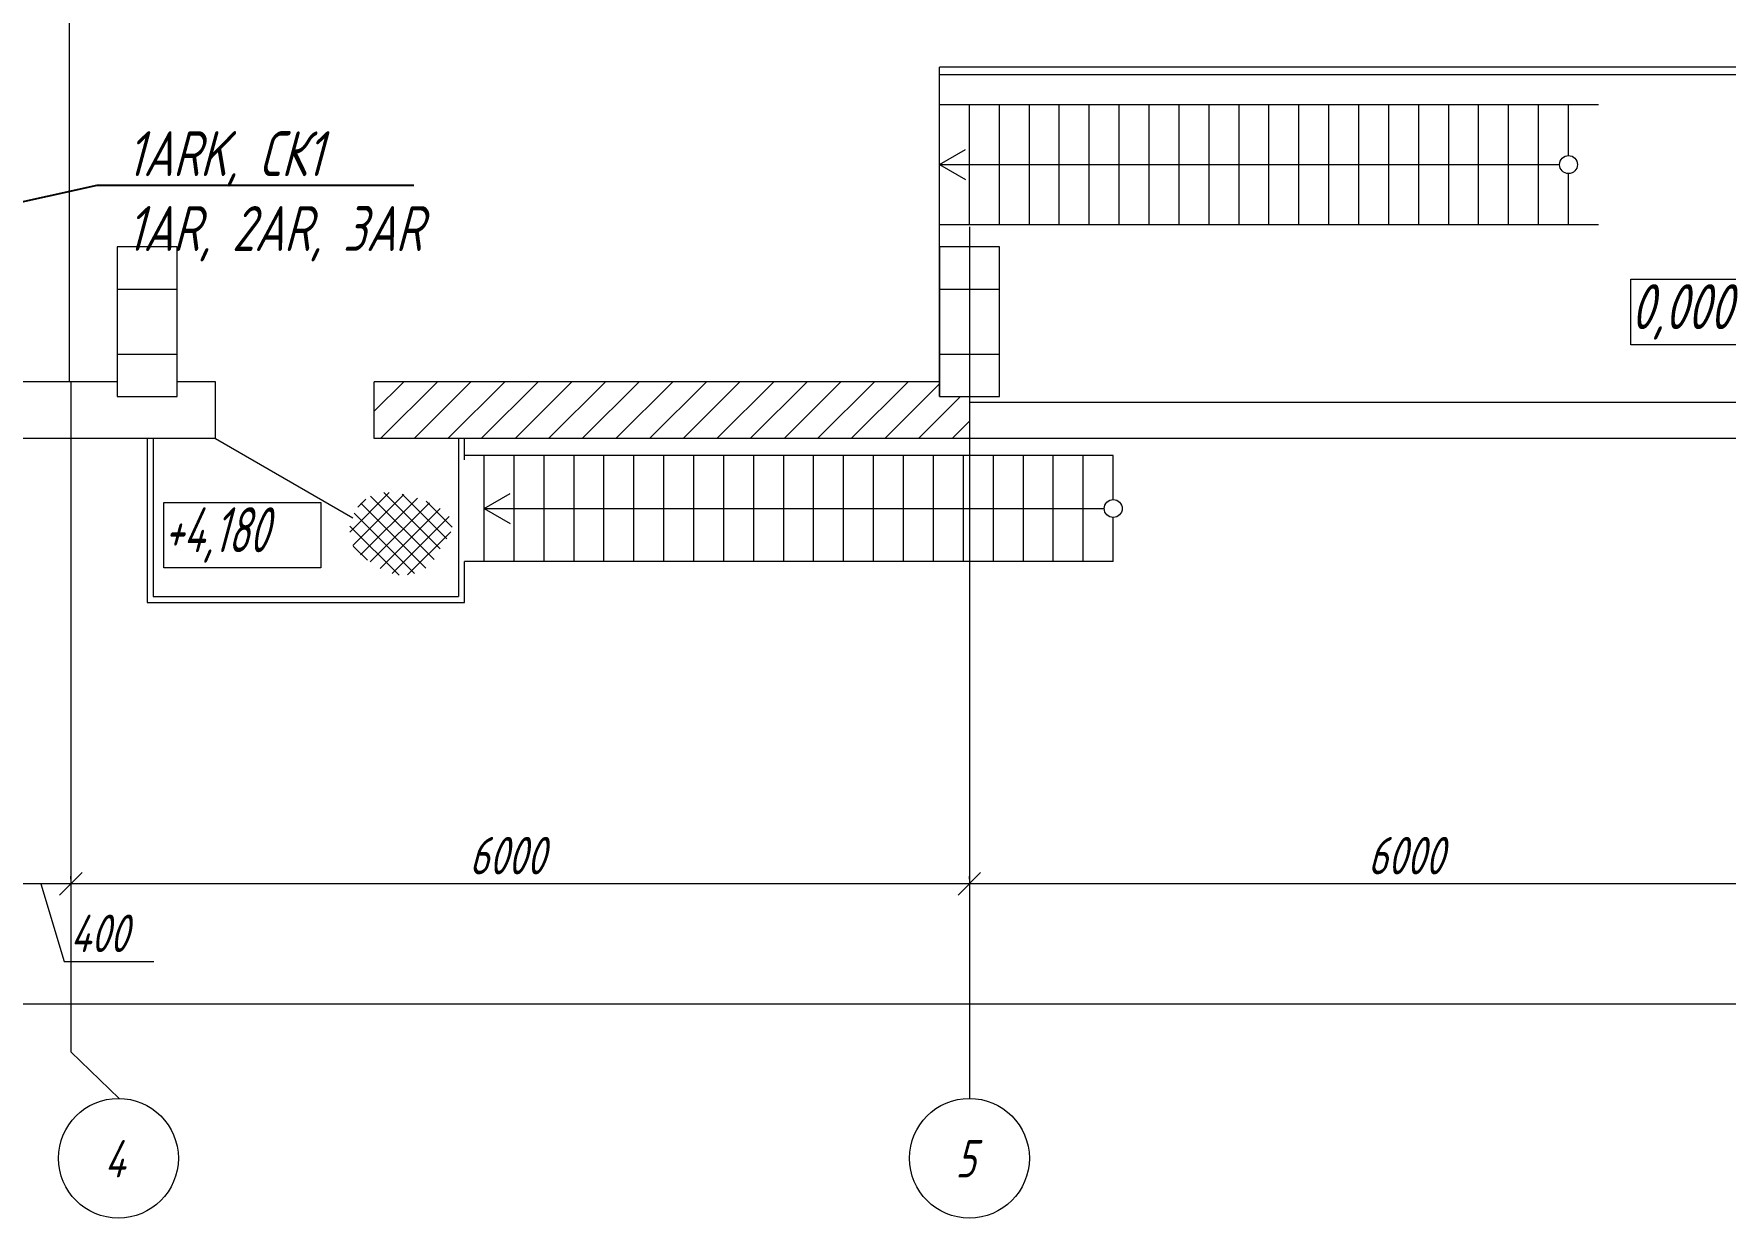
# Model space of a CAD drawing. Header units: millimetres. Extents: x 1663 to 6300, y 431 to 1491.
# Drawn here: x 3589.4 to 3702.4, y 963.4 to 1042.5 of the extents above; entities that cross this region are included whole.
import ezdxf
from ezdxf import colors
from ezdxf.entities.mleader import LeaderData, LeaderLine
from ezdxf.math import Vec2, Vec3

# ---------------------------------------------------------------- set-up
doc = ezdxf.new("R2010")
doc.units = ezdxf.units.MM
for name, color, linetype, lineweight in [('Линия выноска', 137, 'Continuous', 25), ('Линия связи (Вновь)', 3, 'Continuous', 60), ('Строительный', 251, 'Continuous', 13)]:
    doc.layers.add(name, color=color, linetype=linetype, lineweight=lineweight)
doc.styles.add('Simplex', font='simplex.shx', dxfattribs={"width": 0.7, "oblique": 15})

# ---------------------------------------------------------------- blocks, each defined once
blk = doc.blocks.new('A$C0AA457AC')
at = {"layer": 'Строительный', "ltscale": 100}
for p, q in [((171.06, 361.64), (171.06, 183.64)), ((229.16, 182.64), (229.16, 204.64)), ((353.16, 204.64), (229.16, 204.64)), ((352.66, 204.14), (229.16, 204.14)), ((229.16, 202.14), (273.16, 202.14)), ((229.16, 194.14), (229.16, 202.14)), ((231.16, 194.14), (231.16, 202.14)), ((233.16, 194.14), (233.16, 202.14)), ((235.16, 194.14), (235.16, 202.14)), ((237.16, 194.14), (237.16, 202.14)), ((239.16, 194.14), (239.16, 202.14)), ((241.16, 194.14), (241.16, 202.14)), ((243.16, 194.14), (243.16, 202.14)), ((245.16, 194.14), (245.16, 202.14)), ((247.16, 194.14), (247.16, 202.14)), ((249.16, 194.14), (249.16, 202.14)), ((251.16, 194.14), (251.16, 202.14)), ((253.16, 194.14), (253.16, 202.14)), ((255.16, 194.14), (255.16, 202.14)), ((257.16, 194.14), (257.16, 202.14)), ((259.16, 194.14), (259.16, 202.14)), ((261.16, 194.14), (261.16, 202.14)), ((263.16, 194.14), (263.16, 202.14)), ((265.16, 194.14), (265.16, 202.14)), ((267.16, 194.14), (267.16, 202.14)), ((269.16, 194.14), (269.16, 202.14)), ((271.16, 198.74), (271.16, 202.14)), ((229.16, 198.14), (230.9, 199.14)), ((229.16, 198.14), (270.56, 198.14)), ((229.16, 198.14), (230.9, 197.14)), ((271.16, 194.14), (271.16, 197.54)), ((229.16, 194.14), (273.16, 194.14)), ((231.16, 193.98), (231.16, 135.78)), ((178.26, 192.64), (174.26, 192.64)), ((174.26, 192.64), (174.26, 182.64)), ((178.26, 182.64), (178.26, 192.64)), ((233.16, 192.64), (229.16, 192.64)), ((229.16, 192.64), (229.16, 182.64)), ((233.16, 182.64), (233.16, 192.64)), ((174.26, 189.82), (178.26, 189.82)), ((229.16, 189.82), (233.16, 189.82)), ((275.33, 190.48), (286.17, 190.48)), ((275.33, 186.11), (275.33, 190.48)), ((174.26, 185.47), (178.26, 185.47)), ((229.16, 185.47), (233.16, 185.47)), ((286.17, 186.11), (275.33, 186.11)), ((174.26, 183.64), (164.16, 183.64)), ((171.16, 183.64), (171.16, 138.88)), ((180.81, 183.64), (178.26, 183.64)), ((180.81, 179.84), (180.81, 183.64)), ((229.16, 183.64), (191.41, 183.64)), ((191.41, 179.84), (191.41, 183.64)), ((191.41, 181.66), (193.39, 183.64)), ((191.84, 179.84), (195.64, 183.64)), ((194.08, 179.84), (197.88, 183.64)), ((196.33, 179.84), (200.13, 183.64)), ((198.57, 179.84), (202.37, 183.64)), ((200.82, 179.84), (204.62, 183.64)), ((203.06, 179.84), (206.86, 183.64)), ((205.31, 179.84), (209.11, 183.64)), ((207.55, 179.84), (211.35, 183.64)), ((209.8, 179.84), (213.6, 183.64)), ((212.04, 179.84), (215.84, 183.64)), ((214.29, 179.84), (218.09, 183.64)), ((216.53, 179.84), (220.33, 183.64)), ((218.78, 179.84), (222.58, 183.64)), ((221.02, 179.84), (224.82, 183.64)), ((223.27, 179.84), (227.07, 183.64)), ((225.51, 179.84), (229.16, 183.49)), ((174.26, 182.64), (178.26, 182.64)), ((227.76, 179.84), (230.56, 182.64)), ((229.16, 182.64), (233.16, 182.64)), ((351.16, 182.24), (231.16, 182.24)), ((230, 179.84), (231.16, 181)), ((180.81, 179.84), (160.16, 179.84)), ((176.26, 179.84), (176.26, 168.89)), ((176.66, 179.84), (176.66, 169.29)), ((180.81, 179.84), (189.99, 174.54)), ((360.86, 179.84), (191.41, 179.84)), ((197.05, 179.84), (197.05, 169.29)), ((197.45, 178.41), (197.45, 179.84)), ((240.76, 178.71), (197.45, 178.71)), ((198.76, 171.63), (198.76, 178.71)), ((200.76, 171.63), (200.76, 178.71)), ((202.76, 171.63), (202.76, 178.71)), ((204.76, 171.63), (204.76, 178.71)), ((206.76, 171.63), (206.76, 178.71)), ((208.76, 171.63), (208.76, 178.71)), ((210.76, 171.63), (210.76, 178.71)), ((212.76, 171.63), (212.76, 178.71)), ((214.76, 171.63), (214.76, 178.71)), ((216.76, 171.63), (216.76, 178.71)), ((218.76, 171.63), (218.76, 178.71)), ((220.76, 171.63), (220.76, 178.71)), ((222.76, 171.63), (222.76, 178.71)), ((224.76, 171.63), (224.76, 178.71)), ((226.76, 171.63), (226.76, 178.71)), ((228.76, 171.63), (228.76, 178.71)), ((230.76, 171.63), (230.76, 178.71)), ((232.76, 171.63), (232.76, 178.71)), ((234.76, 171.63), (234.76, 178.71)), ((236.76, 171.63), (236.76, 178.71)), ((238.76, 171.63), (238.76, 178.71)), ((240.76, 175.77), (240.76, 178.71)), ((189.78, 173.6), (192.41, 176.23)), ((192.07, 176.23), (195.82, 172.47)), ((177.37, 175.58), (187.86, 175.58)), ((177.37, 171.21), (177.37, 175.58)), ((187.86, 175.58), (187.86, 171.21)), ((190, 172.7), (193.4, 176.1)), ((190.32, 175.27), (190.85, 175.79)), ((190.51, 172.08), (194.3, 175.87)), ((190.53, 175.52), (194.87, 171.19)), ((191.14, 171.6), (195.1, 175.55)), ((191.18, 176), (195.42, 171.76)), ((191.82, 171.16), (195.82, 175.16)), ((193.29, 176.13), (196.27, 173.15)), ((194.89, 175.65), (196.62, 173.92)), ((198.76, 175.17), (200.49, 176.17)), ((198.76, 175.17), (240.16, 175.17)), ((198.76, 175.17), (200.49, 174.17)), ((189.8, 174), (193.08, 170.73)), ((190.07, 174.86), (194.1, 170.83)), ((192.61, 170.82), (196.42, 174.63)), ((240.76, 171.63), (240.76, 174.57)), ((193.65, 170.74), (196.53, 173.62)), ((190.02, 172.66), (190.96, 171.72)), ((187.86, 171.21), (177.37, 171.21)), ((240.76, 171.63), (197.45, 171.63)), ((197.45, 168.89), (197.45, 171.63)), ((176.26, 168.89), (197.45, 168.89)), ((176.66, 169.29), (197.05, 169.29)), ((171.16, 151.99), (171.16, 149.61)), ((171.91, 150.86), (170.41, 149.36)), ((170.41, 149.36), (171.91, 150.86)), ((171.16, 150.41), (171.16, 150.61)), ((231.91, 150.86), (230.41, 149.36)), ((230.41, 149.36), (231.91, 150.86)), ((231.16, 150.41), (231.16, 150.61)), ((231.16, 150.41), (231.16, 150.61)), ((171.16, 150.11), (167.16, 150.11)), ((169.16, 150.11), (170.72, 144.92)), ((231.16, 150.11), (171.16, 150.11)), ((291.16, 150.11), (231.16, 150.11)), ((170.72, 144.92), (176.71, 144.92)), ((47.16, 142.1), (655.16, 142.1)), ((174.39, 135.78), (171.16, 138.88))]:
    blk.add_line(p, q, dxfattribs=at)
for centre, radius in [((271.16, 198.14), 0.6), ((240.76, 175.17), 0.6), ((174.34, 131.78), 4), ((231.16, 131.78), 4)]:
    blk.add_circle(centre, radius, dxfattribs=at)
at = {"layer": 'Строительный', "ltscale": 100, "style": 'Simplex', "oblique": 15}
for s, height, width, p in [('0,000', 3, 0.7, (275.33, 187.15)), ('+4,180', 3, 0.6, (177.37, 172.25)), ('6000', 2.5, 0.7, (197.76, 150.74)), ('6000', 2.5, 0.7, (257.76, 150.74)), ('400', 2.5, 0.7, (171.12, 145.55)), ('4', 2.5, 0.7, (173.4, 130.5)), ('5', 2.5, 0.7, (230.23, 130.5))]:
    blk.add_text(s, height=height, dxfattribs=dict(at, width=width)).set_placement(p)
blk = doc.blocks.new('_None')

msp = doc.modelspace()

# ---------------------------------------------------------------- block references
at = {"layer": 'Линия связи (Вновь)'}
msp.add_blockref('A$C0AA457AC', (3420.75, 835.59), dxfattribs=at)

# ---------------------------------------------------------------- leaders
at = {"layer": 'Линия выноска'}
ml = msp.add_multileader_mtext('Standard', dxfattribs=at)
ml.set_content('1ARK, СК1\\P1AR, 2AR, 3AR ', color=2, style='Simplex')
ml.set_leader_properties()
ml.set_arrow_properties(name='NONE')
ml.build(insert=Vec2(0, 0))
ml.multileader.update_dxf_attribs({"text_left_attachment_type": 6, "text_right_attachment_type": 6, "dogleg_length": 0})
ctx = ml.context
ctx.base_point, ctx.char_height, ctx.plane_origin = Vec3(3593.66, 1032.36), 3, Vec3(3524.83, 999.57)
ctx.left_attachment, ctx.right_attachment = 6, 6
notes = []
notes.append((ctx, [(1, (1, 1, 0), (3593.66, 1032.36), (1, 0), 0, [(0, [(3587.02, 1030.88)], 0, [])])]))
ctx.mtext.insert, ctx.mtext.flow_direction = Vec3(3595.66, 1035.96), 5
for ctx, leaders in notes:
    for number, flags, end, landing, length, lines in leaders:
        leader = LeaderData()
        leader.index, (leader.has_last_leader_line, leader.has_dogleg_vector, leader.attachment_direction) = number, flags
        leader.last_leader_point, leader.dogleg_vector, leader.dogleg_length = Vec3(end), Vec3(landing), length
        for number, points, colour, breaks in lines:
            line = LeaderLine()
            line.index, line.vertices, line.color, line.breaks = number, Vec3.list(points), colors.encode_raw_color(colour), breaks
            leader.lines.append(line)
        ctx.leaders.append(leader)

doc.saveas('drawing.dxf')
